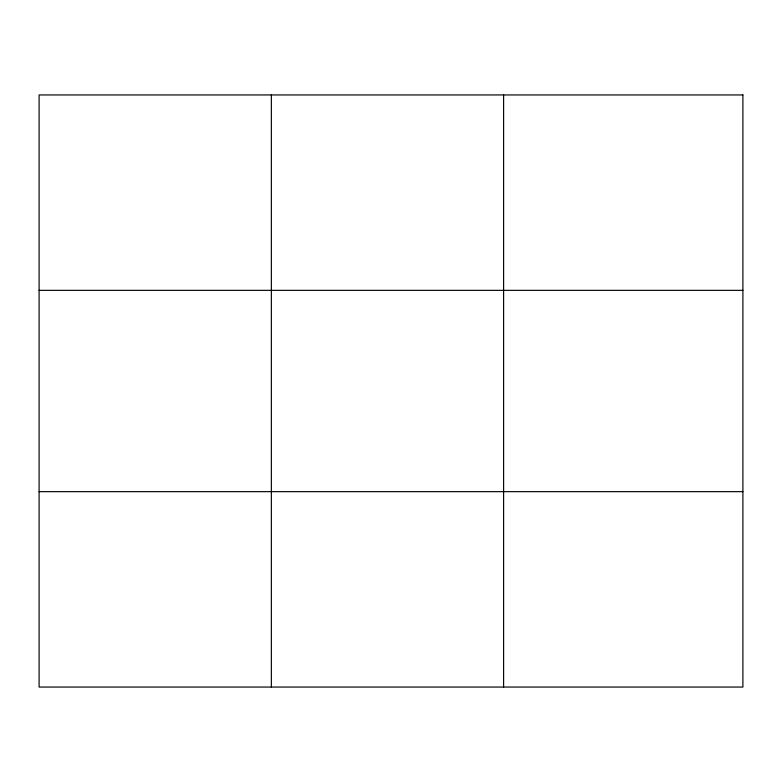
<?xml version="1.0" encoding="UTF-8"?>
<svg xmlns="http://www.w3.org/2000/svg" width="782" height="782" viewBox="0 0 782 782"><rect width="100%" height="100%" fill="white"/><g stroke="black" fill="none" stroke-linecap="round" stroke-linejoin="round"><path stroke-width="1.17" d="M271.354 94.945L271.354 687.055M503.608 94.945L503.608 687.055M39.1 290.347L742.9 290.347M39.1 491.653L742.9 491.653M742.9 94.945L742.9 687.055L39.1 687.055L39.1 94.945L742.9 94.945"/></g></svg>
